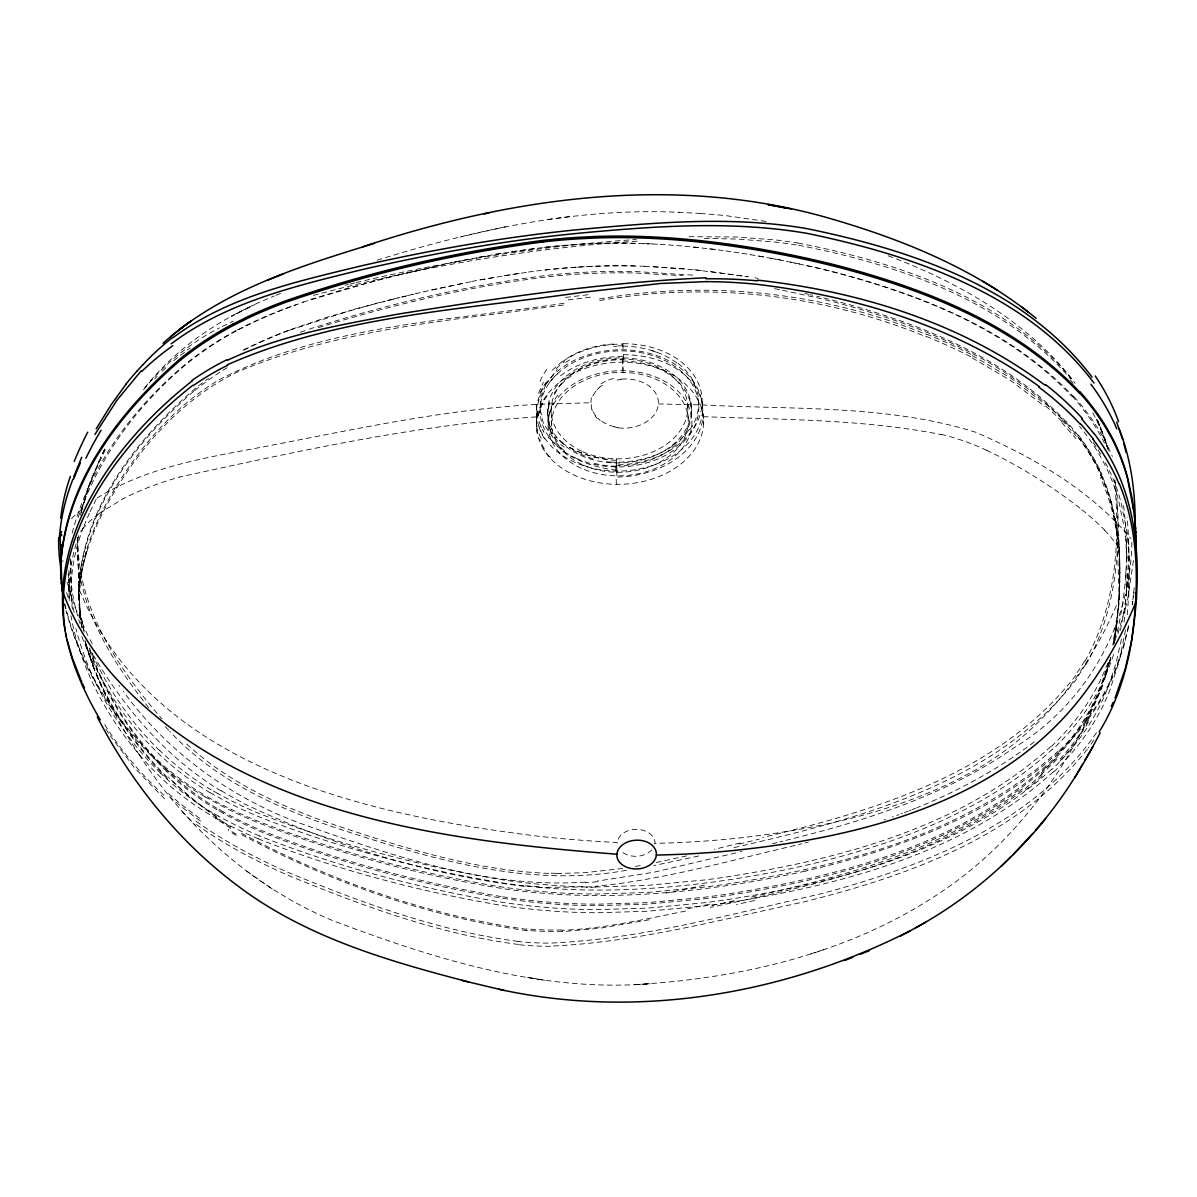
<?xml version="1.0" encoding="UTF-8"?>
<svg xmlns="http://www.w3.org/2000/svg" width="1197" height="1197" viewBox="0 0 1197 1197"><rect width="100%" height="100%" fill="white"/><g stroke="black" fill="none" stroke-linecap="round" stroke-linejoin="round"><path stroke-width="0.75" stroke-dasharray="5 3.75" d="M702.504 405.888L703.208 415.868M1119.883 572.346L1119.808 582.834M69.007 591.483L68.528 579.153L69.366 601.223C67.69 578.166 71.82 554.989 79.586 533.293M78.688 591.273C80.977 510.251 135.485 439.957 194.468 389.085A307.554 224.572 -2.2 0 1 208.443 378.521M1118.372 607.103C1121.694 563.383 1119.09 517.673 1100.252 477.408M1119.479 585.138L1119.734 569.907L1119.24 592.47M1119.838 576.834L1119.659 587.323M79.316 599.892L80.289 617.218C77.715 594.49 80.438 571.433 87.172 549.632L82.039 569.637L79.421 589.941C82.877 547.717 102.388 508.92 125.61 474.192C154.024 431.758 191.4 393.993 237.904 371.788C340.771 328.068 454.695 320.347 564.206 304.891M77.296 537.662L79.421 605.428M78 537.303C76.399 606.894 118.219 668.225 161.849 718.873M545.727 384.686L540.864 397.823L540.146 413.025M70.473 559.194C69.396 580.979 73.256 602.779 79.99 623.442M83.416 527.398C73.361 553.298 68.678 581.592 72.448 609.258M78.733 586.575C84.448 508.037 136.712 440.197 194.527 390.596M1119.599 585.812L1118.567 607.807L1113.599 642.774M536.286 416.99L536.914 426.671M536.286 416.9C417.259 424.591 297.215 451.329 179.64 477.034M1118.582 605.323L1119.404 590.316M1115.14 640.56C1126.601 596.106 1129.534 549.243 1123.28 503.742M1124.103 622.111L1127.215 581.293L1126.257 535.987M1120.362 630.325C1128.337 593.248 1130.701 554.884 1127.095 517.134M1127.409 614.66L1129.579 578.256L1128.532 537.423M1118.567 607.807L1119.195 598.709M1131.898 542.316C1130.477 625.403 1085.724 704.285 1014.398 747.512C946.184 795.152 865.85 820.768 785.816 840.369M1118.866 599.308L1117.744 614.42M1118.761 604.919L1116.981 621.752M1133.439 560.57L1127.484 600.55L1117.399 635.487M1118.148 608.3L1112.761 645.228M1134.232 587.697L1132.871 599.921M1133.993 592.261L1133.11 599.906M1116.621 626.151L1117.37 619.567L1113.943 642.819M1132.242 604.5L1132.661 601.448M1132.512 604.485L1132.931 601.433M1116.457 626.884L1113.883 643.343M1125.524 629.757L1119.3 661.028L1109.858 690.19A324.417 236.871 -2.2 0 1 1053.824 771.87M1114.976 636.385L1116.487 626.689L1113.689 644.435M1113.809 643.896L1116.696 625.597L1113.734 643.702M1121.454 639.198L1116.008 663.228L1107.674 688.26A322.202 235.255 -2.2 0 1 1052.028 769.387M80.453 515.189L86.498 491.847L100.937 456.656M80.992 512.525L82.039 507.558M1128.562 625.492L1123.579 645.482L1116.098 667.402A331.883 242.333 -2.2 0 1 1058.761 750.968M1128.621 627.004L1123.639 646.993L1116.143 668.914A331.883 242.333 -2.2 0 1 1058.806 752.479M1109.978 661.028L1110.756 657.497M81.411 511.478L89.655 483.124L101.012 456.536M81.321 511.314L91.81 478.366L106.638 446.96M72.149 533.144C89.64 465.828 133.78 407.324 186.567 363.23A317.22 231.634 -2.2 0 1 237.455 329.818M1085.739 721.192L1101.12 689.337L1110.666 658.305M1110.681 657.632L1104.307 680.524M1109.948 660.609L1099.759 691.612L1086.098 719.113M1109.439 661.193L1100.552 688.365A314.721 229.809 -2.2 0 1 1046.208 767.636M1108.676 662.285L1100.507 686.854A314.721 229.809 -2.2 0 1 1046.148 766.125M78.149 517.463C98.738 456.76 138.942 403.389 188.138 362.796A315.035 230.019 -2.2 0 1 238.652 329.609M538.575 393.065L543.348 382.277M1113.719 654.4L1108.976 667.507A324.417 236.871 -2.2 0 1 1052.941 749.202M1102.766 684.938C1069.729 768.728 1013.485 844.663 937.7 894.368C848.015 953.844 739.596 978.817 633.333 984.667L650.465 983.71C541.074 992.612 433.643 958.812 332.586 920.508C252.462 887.007 185.251 826.543 138.598 753.781M1107.704 663.228L1106.791 665.577A322.202 235.255 -2.2 0 1 1051.146 746.719M84.044 525.812L89.371 513.184M592.814 395.983L593.248 395.07M90.104 511.628L96.299 499.059M104.782 448.995L101.655 455.189L104.393 449.773M593.353 394.875L597.153 389.489M545.817 384.506L557.218 369.349M1084.991 661.148C1115.858 606.819 1120.676 541.283 1114.362 480.251M1085.963 664.574C1117.085 609.916 1121.858 543.887 1115.365 482.466M554.181 393.364L561.004 384.132M1096.497 732.669C1034.043 823.671 923.635 866.254 821.082 893.8C731.547 913.924 641.906 939.091 549.857 943.131A329.25 322.876 68.3 0 1 518.032 941.53M1093.938 739.97L1088.282 747.93M1075.834 675.347C1001.231 772.319 876.877 810.519 762.549 837.481M80.693 531.483L81.665 530.181M1076.746 678.834C994.348 784.993 855.331 819.78 730.559 848.434M1087.295 749.232C1018.886 836.494 907.715 876.009 803.696 901.969C719.995 919.64 636.385 942.473 550.575 946.109M143.46 389.818C164.124 364.142 190.203 342.881 219.545 327.843M144.717 387.903C177.919 345.379 224.677 316.053 274.203 296.003M552.161 370.247L562.785 360.985M1057.101 757.477L1041.061 773.277M1056.801 759.467L1040.792 775.222M154.682 378.91L157.151 376.292M71.461 518.481L84.299 506.915M162.238 371.205L168.089 365.654M1050.816 746.539C961.849 827.067 841.311 859.117 725.367 877.132A760.679 555.423 -2.2 0 1 704.794 879.945L646.889 885.436L597.198 886.947A484.396 353.684 -2.2 0 1 556.216 885.6L538.56 884.194A514.486 375.649 -2.2 0 1 498.461 879.197C416.676 865.222 335.803 843.81 258.597 813.287A396.177 289.27 -2.2 0 1 217.645 793.506M1052.612 749.023C983.844 812.374 893.082 845.097 803.396 865.865A730.873 533.653 -2.2 0 1 783.212 870.204C722 882.518 659.682 890.134 597.198 890.074A486.61 355.3 -2.2 0 1 556.021 888.728L538.276 887.306A510.984 373.105 -2.2 0 1 506.047 883.491C421.224 869.92 337.464 847.671 257.505 816.204A414.925 302.961 -2.2 0 1 226.233 801.601L209.969 792.564M1058.432 750.788C967.849 832.858 845.157 865.76 727.058 884.074A770.479 562.575 -2.2 0 1 706.215 886.917L647.472 892.483L596.929 894.009A494.077 360.761 -2.2 0 1 555.124 892.648L537.094 891.211A524.151 382.711 -2.2 0 1 496.246 886.124C413.504 872 331.689 850.334 253.584 819.436A400.486 292.427 -2.2 0 1 208.308 797.307L205.121 795.332M1058.492 752.3C988.662 816.653 896.538 850.005 805.446 871.072M1045.834 765.945C958.079 845.277 839.202 876.683 724.948 894.458A753.212 549.962 -2.2 0 1 704.569 897.241L647.308 902.658L598.276 904.154A476.93 348.237 -2.2 0 1 557.922 902.837L540.55 901.446A507.019 370.202 -2.2 0 1 501.034 896.523M1045.879 767.457C958.139 846.788 839.262 878.194 725.008 895.969A753.212 549.962 -2.2 0 1 704.629 898.752L647.368 904.169L598.335 905.665A476.93 348.237 -2.2 0 1 557.982 904.348L540.61 902.957A507.019 370.202 -2.2 0 1 501.094 898.034C420.042 884.179 339.903 862.962 263.385 832.738A388.696 283.809 -2.2 0 1 223.211 813.332M1051.699 769.207C962.717 849.75 842.179 881.8 726.235 899.8A760.679 555.423 -2.2 0 1 705.661 902.613L647.757 908.104L598.066 909.615A484.396 353.684 -2.2 0 1 557.084 908.269L539.428 906.862A514.486 375.649 -2.2 0 1 499.329 901.865C417.544 887.905 336.671 866.493 259.465 835.955M1053.495 771.691C964.139 852.578 843.107 884.822 726.684 902.897A762.998 557.114 -2.2 0 1 706.05 905.725L647.951 911.231L598.066 912.742A486.61 355.3 -2.2 0 1 556.889 911.396L539.144 909.974A516.685 377.264 -2.2 0 1 498.88 904.962C416.885 890.957 335.788 869.486 258.372 838.873M173.655 360.716L190.218 347.878M599.577 387.244L602.36 385.284M1034.283 741.841C998.433 769.162 958.513 790.903 916.782 807.795M1022.313 789.003C943.864 849.257 846.608 876.144 751.507 896.957M1022.073 790.918C932.074 859.865 819.062 884.613 710.33 907.341M98.992 513.618L122.483 499.089A241.599 164.677 3.4 0 1 136.982 492.132A280.921 191.43 3.4 0 1 179.655 477.064M672.909 445.793L672.475 446.092A79.421 58.219 -2.5 0 1 645.258 458.511M565.627 362.437L569.488 359.953M97.122 497.982C141.77 470.286 194.198 459.678 245.19 450.281C341.773 432.267 437.982 409.778 536.406 404.436M237.515 329.878L247.824 324.656A358.217 261.559 -2.2 0 1 258.402 319.704A414.386 302.572 -2.2 0 1 287.804 307.614L303.829 302.063M238.712 329.669L248.961 324.492A401.01 292.801 -2.2 0 1 288.731 307.554L296.228 304.741M242.931 350.197L248.692 347.325A358.217 261.559 -2.2 0 1 259.27 342.372M244.113 350.003L249.829 347.16A401.01 292.801 -2.2 0 1 289.599 330.237M249.709 307.09L231.47 316.217L254.722 304.607M222.268 326.452L233.355 321.155M275.923 295.315L281.086 293.25M915.675 808.229L912.368 809.546M911.261 809.98L909.047 810.848M907.924 811.282L904.588 812.554M901.236 813.81L902.358 813.391M289.569 330.192L351.514 310.188M899.007 814.633L896.748 815.456M892.244 817.072L893.381 816.683M300.282 332.302L307.764 329.654M884.314 819.84L885.451 819.451M302.976 302.108L374.751 281.011M309.275 329.145C386.347 304.397 465.618 285.604 545.967 275.475A501.887 366.462 -2.2 0 1 577.986 272.617L595.493 271.734A476.301 347.773 -2.2 0 1 635.936 271.539L692.824 275.145M310.681 299.489L349.943 287.519L400.501 274.382M318.432 327.604C392.736 304.681 468.805 286.547 546.027 276.986A501.887 366.462 -2.2 0 1 578.046 274.128L595.552 273.245A476.301 347.773 -2.2 0 1 635.996 273.051L683.143 275.744M810.728 953.829L827.277 948.503M377.115 260.198C474.371 229.854 575.757 207.769 678.205 212.258L679.731 212.333M313.39 295.405C420.147 266.707 529.687 248.123 640.036 240.941M354.821 309.065L395.893 298.562M371.579 304.741L327.11 317.175L288.657 330.267A414.386 302.572 -2.2 0 0 259.255 342.357M374.975 303.664L385.12 301.075M378.162 279.948L384.252 278.407M805.087 842.927L808.394 842.075M779.95 841.85L782.898 841.117M798.429 844.603L801.766 843.765M386.287 277.899L396.461 275.37M387.155 300.567L391.224 299.549M735.901 852.892L653.502 872.314L597.303 881.112M740.3 851.785L741.781 851.411M772.604 843.705L777.018 842.598M795.092 845.441C729.093 860.688 663.467 879.87 595.777 886.244M393.259 299.041L405.394 296.078M740.285 842.957L714.295 849.331M397.06 275.385L447.199 263.774M397.928 298.068L399.963 297.559M401.968 297.08L410.002 295.135M345.11 285.23L348.282 284.467M349.868 284.093L354.626 282.941M402.521 273.889L404.526 273.41M406.531 272.916L410.556 271.958M407.414 295.599L416.032 293.699M411.14 271.988L439.179 265.525M412.007 294.657L414.027 294.178M415.449 293.684L424.022 291.829M356.212 282.552C448.247 260.811 541.927 245.879 636.31 239.49M423.469 291.799L464.152 283.091M686.704 855.885L656.27 862.498M698.644 855.99L653.727 865.596M505.583 226.712L460.007 237.036M431.489 289.958L472.202 281.49M734.225 900.743L710.016 905.92M446.676 263.744L471.334 258.806M685.597 911.052C644.689 919.266 603.692 928.692 561.842 930.308M454.725 262.023L487.448 255.784M471.738 281.43L496.381 277.031M649.193 919.79L599.488 928.303L562.216 931.64M478.95 257.205L503.593 253.016M479.817 279.889L520.65 273.2M635.353 866.433L641.801 865.296M495.109 254.303L536.002 248.363M504.087 275.624L528.76 272.078M626.435 870.294C532.934 887.426 439.134 861.466 350.706 832.708C284.617 811.641 217.809 783.107 169.75 731.337M511.328 251.669L544.141 247.405A509.368 371.923 -2.2 0 1 576.64 244.502L592.201 243.694M622.709 868.498L584.824 872.703L556.276 873.556M528.476 272.003L536.884 271.031M547.538 219.47L569.832 216.612M599.428 298.936C709.073 280.008 823.177 291.993 926.164 334.427M599.787 300.537C709.327 281.4 823.222 294.492 926.059 336.761M564.026 303.245C448.561 320.946 325.27 325.06 219.53 379.539C178.697 403.628 146.199 439.613 120.747 479.219C92.782 522.356 71.087 574.231 81.65 626.39M536.615 270.956L545.009 270.073A509.368 371.923 -2.2 0 1 577.508 267.17M620.27 379.299L621.378 379.18M621.677 379.15L621.931 379.135A33.666 24.509 -2.3 0 1 636.535 380.317A33.666 24.568 -3.1 0 1 657.243 409.209A33.666 24.568 -3.1 0 1 619.029 427.957L618.999 427.913M613.612 346.457L616.709 346.277M585.303 882.129C488.885 888.668 395.234 856.857 305.549 825.182C233.22 799.671 168.358 753.586 123.246 691.268M586.231 886.977L538.979 887.396M577.508 267.185L595.298 266.168A485.982 354.836 -2.2 0 1 636.565 265.973M578.779 244.263L594.43 243.5A485.982 354.836 -2.2 0 1 635.697 243.305M539.997 404.227L591.138 402.716M593.069 266.258L577.418 267.081A511.508 373.479 -2.2 0 0 544.785 269.998M689.038 236.737L737.053 236.991L776.449 240.058A537.857 511.658 77.7 0 1 797.965 243.096M704.225 238.412L737.816 239.056L777.137 242.243A542.346 517.343 80.1 0 1 798.579 245.31M658.38 403.958L698.569 404.84M702.16 404.915C793.342 409.778 887.605 404.556 975.705 432.267C1033.235 457.194 1090.587 490.007 1131.09 538.83M703.163 416.646C782.479 419.713 862.738 419.1 940.932 434.511M644.854 266.213L636.385 266.063A483.768 353.22 -2.2 0 0 595.298 266.273M548.75 873.391C474.685 870.488 403.359 847.835 333.559 824.553C279.724 806.075 226.368 781.611 184.607 742.05M652.275 243.889L635.502 243.395A483.768 353.22 -2.2 0 0 594.43 243.59M643.762 243.649L660.549 244.338M644.629 266.318L686.195 268.861M700.305 213.44L724.769 215.49L767.068 221.55M678.205 212.258L702.31 213.53M652.889 266.662L702.654 270.507M610.41 462.012L610.62 462.027A79.421 58.114 -2.5 0 0 645.183 458.421M660.25 244.442L668.809 244.861M609.378 461.952L606.744 461.728M668.495 244.966L677.068 245.49M676.724 245.58L685.312 246.178M524.331 886.379C426.192 874.379 329.744 844.693 240.642 802.095M684.938 246.283L701.771 247.839M526.755 929.336C426.087 915.077 327.978 879.93 238.622 831.706M526.964 930.697C426.207 916.498 328.083 881.201 238.607 833.067M693.138 247.061L718.185 249.799M694.006 269.729L748.409 276.746M518.436 944.448C438.102 934.199 361.374 905.396 286.861 874.798C255.021 860.568 223.869 844.349 195.545 823.91M518.047 941.411C437.937 931.071 361.329 902.553 287.011 871.94C255.021 857.636 223.764 841.237 195.306 820.663M618.475 427.853L617.443 427.718M709.522 248.856L726.37 250.891M710.39 271.539L747.826 276.821M725.846 250.966L734.524 252.058M733.985 252.133L742.664 253.3M501.034 896.538C419.982 882.653 339.843 861.466 263.325 831.227A388.696 283.809 -2.2 0 1 223.151 811.82M742.095 253.36L750.788 254.602M750.19 254.662L766.963 257.4M754.903 277.824L758.15 278.377M544.71 980.313L527.488 977.395L540.176 979.595M797.98 243.036C899.65 262.786 1008.458 299.28 1075.101 383.22M798.594 245.265C897.885 264.552 1002.697 299.998 1070.612 378.925M758.285 256.038L783.033 260.467M770.329 258.208L787.028 261.26M774.549 288.686L781.147 289.973M782.464 290.228L816.728 297.694A721.043 526.471 -2.2 0 1 836.105 302.527C920.119 325 1005.615 358.846 1066.362 423.439M786.339 261.305L803.082 264.642M790.319 262.128L819.047 268.293A730.813 533.608 -2.2 0 1 838.693 273.185C924.443 296.108 1011.63 330.791 1073.589 396.746M806.329 265.569L818.254 268.323A728.509 531.932 -2.2 0 1 837.84 273.185C923.201 296.018 1009.999 330.507 1071.674 396.162M804.863 293.474L808.798 294.357M810.115 294.657L812.733 295.27M651.677 350.571L656.375 352.142M888.174 255.754C957.645 282.013 1025.29 320.018 1072.018 379.09M986.523 450.177C1020.383 466.456 1052.432 486.61 1082.028 509.742M972.308 355.554L1010.837 378.147L1045.205 404.182M972.159 357.903L1010.627 380.526L1044.951 406.561M217.689 793.461L211.315 789.796M223.196 811.761L216.971 808.184M223.255 813.272L217.031 809.696M218.557 816.13L212.198 812.464M217.241 818.928L210.837 815.247A319.39 233.206 -2.2 0 1 159.066 775.791C115.346 732.624 82.009 676.694 70.967 615.827M205.181 796.843L221.834 806.06A422.391 308.407 -2.2 0 0 253.659 820.933C334.322 852.758 418.86 875.157 504.446 888.862A518.466 378.566 -2.2 0 0 537.154 892.738L555.184 894.144A494.077 360.761 -2.2 0 0 596.989 895.521C660.16 895.61 723.168 887.905 785.052 875.456A738.34 539.099 -2.2 0 0 805.446 871.072M221.011 790.948C167.326 758.359 125.087 709.462 93.59 655.642M230.797 826.992L215.325 816.908M230.812 828.369L215.385 818.329M564.266 447.065L560.735 444.491M272.153 888.922L245.49 870.384M557.712 446.167L548.181 437.249M600.266 420.536L597.737 418.262M163.959 795.257C140.603 773.995 120.149 749.546 103.496 722.704M164.513 798.803L134.139 767.427L110.319 735.886M157.196 761.322C113.835 720.729 81.201 667.926 65.97 610.395M159.814 750.654C129.934 721.881 106.638 686.689 89.745 648.909M166.667 769.97C132.553 736.843 106.638 695.517 90.224 650.973M166.727 771.481C131.49 737.172 104.812 694.215 88.683 647.816M160.682 773.337C120.478 733.731 89.984 683.367 75.92 628.56M167.505 778.933C129.276 740.464 98.782 692.898 84.778 640.2L93.89 668.165L84.987 640.829M167.221 777.302C132.403 742.634 104.842 700.32 88.743 653.816M182.124 811.416L195.171 825.137M1062.083 420.147L1076.223 436.127M1061.799 422.541L1075.908 438.506M165.306 726.654L168.642 730.17M1104.636 530.211L1105.983 531.648A162.837 110.977 3.4 0 1 1116.262 544.201A11.072 7.541 3.4 0 1 1117.34 547.343L1119.165 594.819M1066.303 421.928C1005.57 357.334 920.059 323.489 836.045 301.016A721.043 526.471 -2.2 0 0 816.668 296.183M553.149 437.698L543.483 423.723M557.607 441.259L551.832 432.686M148.757 707.711C113.386 663.138 80.633 611.652 77.147 553.328M595.582 415.853L592.41 410.541M118.802 685.253L119.535 686.255M139.675 755.397C120.628 726.923 104.857 696.28 92.274 664.44M105.994 729.212L108.583 733.222M692.479 380.137L694.275 383.504M92.977 654.55L91.735 652.35M542.361 429.289L544.007 432.267L540.894 426.581M92.244 643.657L90.059 639.632M89.311 647.966L89.91 649.058M87.92 635.592L74.977 607.223L66.433 580.126M540.73 426.252L537.214 415.868M1100.627 475.074C1112.656 500.855 1118.252 529.269 1119.599 557.578M105.755 695.711L95.64 672.909M543.408 423.558L539.952 408.506M1097.888 421.209L1105.175 439.449L1109.035 452.616M1100.028 426.731L1107.988 448.606M1097.739 421.06L1107.405 446.661M1097.245 419.668L1105.699 440.885M592.335 410.347L592.021 409.449M81.785 636.505C99.56 682.215 126.942 724.544 163.076 757.851A317.16 231.59 -2.2 0 0 209.894 792.623M1101.075 428.885L1107.853 448.815M551.727 433.703L548.465 423.858L547.657 409.434M549.767 427.793L547.837 414.312L548.166 427.239M85.96 644.779L89.102 655.507M84.059 630.654L81.321 618.071M84.119 632.166L80.543 613.358M74.124 612.55L70.099 593.143L68.244 573.677M1110.547 500.436L1115.245 519.827L1118.806 546.161M64.788 603.946C78.478 661.238 110.274 713.801 152.049 755.023A326.871 238.667 -2.2 0 0 205.031 795.407M64.473 603.812L65.566 608.749M82.084 627.647L80.184 616.799M1116.786 528.67L1111.534 503.922A314.721 229.809 -2.2 0 0 1066.707 423.274M1114.886 479.668L1115.454 483.244M82.009 628.096L79.66 609.363M79.885 608.63L80.603 614.869M1117.295 531.094L1118.716 544.485M62.828 560.495L62.962 561.602M536.69 412.756L537.184 416.586L536.451 405.499L536.6 409.269M1118.312 540.52L1115.514 520.022L1111.474 502.411A314.721 229.809 -2.2 0 0 1066.662 421.763M79.361 603.916L79.945 610.141M690.729 401.848L691.821 419.07M80.214 617.053L78.942 581.877L79.197 588.64A11.072 7.541 3.4 0 0 79.556 590.375C153.366 768.414 368.152 815.396 539.742 836.389A915.87 624.191 3.4 0 0 617.248 842.508A18.808 13.736 -2.4 0 0 617.562 845.336M1118.656 542.974L1119.045 548.465M536.316 421.553L537.273 433.239M1118.986 546.954L1119.554 556.455M1119.27 550.949L1119.719 560.465M1119.36 553.523L1119.27 597.602A11.072 7.541 3.4 0 1 1118.866 599.787C1093.729 660.295 1054.303 716.03 1000.318 754.005A357.125 243.395 3.4 0 1 972.922 771.377C900.189 811.656 817.356 829.401 735.377 838.394A677.173 461.503 3.4 0 1 655.058 843.346A18.763 13.721 -0.1 0 0 636.774 829.401A18.763 13.721 -0.1 0 0 617.443 842.523M78.733 594.475L79.032 600.714M1129.399 560.091L1126.99 531.737L1121.035 502.366A324.417 236.871 -2.2 0 0 1104.382 460.755M1127.125 558.67L1124.731 530.421L1118.806 501.199A322.202 235.255 -2.2 0 0 1079.529 426.356M698.644 402.102L698.749 404.795L698.539 399.379M1117.519 504.7L1119.539 556.066M1128.023 573.782L1128.891 596.465M1125.749 572.241L1126.616 594.924M687.706 405.379L688.215 418.8M622.874 343.629L623.113 349.778M623.353 354.955L623.637 362.227M622.635 357.873L623.128 370.726M622.425 358.98L622.934 372.417M616.47 458.84L616.994 472.276M616.38 462.985L616.874 475.837M615.901 471.064L615.662 464.915A82.997 60.463 -4.4 0 0 702.1 403.973A82.997 60.463 -4.4 0 0 622.874 343.704M616.365 484.321L616.081 477.049A83.551 60.867 -4.5 0 0 703.043 416.646M551.189 412.456L551.712 425.893M77.266 538.426L78.882 580.365M70.623 559.328L71.416 580.261M70.683 577.582L71.551 600.251M68.828 570.4L69.261 581.742M1119.659 558.954L1119.853 564.924M703.238 413.953L703.462 424.441A83.566 61.017 -2.2 0 1 575.129 475.568A83.566 61.017 -2.2 0 1 581.413 369.828A83.566 61.017 -2.2 0 1 703.462 424.441M78.628 589.762L78.793 595.986M702.235 402.147L702.415 411.573A83.012 60.613 -2.2 0 1 574.919 462.371A83.012 60.613 -2.2 0 1 581.173 357.334A83.012 60.613 -2.2 0 1 702.415 411.573M1119.793 563.413L1119.928 569.383M1119.868 567.872L1119.943 573.872M654.804 843.346A18.808 13.736 -2.4 0 1 654.699 844.035M651.767 849.81A18.808 13.736 -2.4 0 1 620.869 850.932M590.48 297.185A302.407 11.222 -6.9 0 1 564.999 300.282M926.269 336.477A495.169 359.878 -2.7 0 1 972.413 357.649M1045.729 406.082A350.541 256.338 -3.2 0 1 1062.532 422.152M1078.243 437.429A302.272 224.423 -6.2 0 1 1101.719 476.99M587.951 294.731A302.153 10.055 -6.8 0 1 565.134 297.484M926.418 334.098A495.663 360.058 -2.7 0 1 972.622 355.255M1045.864 403.778A350.945 256.487 -3.3 0 1 1062.712 419.818M1078.392 435.124A302.587 224.617 -6.3 0 1 1101.988 474.685M1088.387 721.926A302.108 219.979 -2.6 0 1 1060.033 760.978M1042.078 775.97A350.422 256.891 -2.5 0 1 1023.36 791.801M704.285 885.256A520.441 37.84 -11.8 0 1 666.086 893.142M562.201 931.356A303.454 295.928 56.5 0 1 526.979 930.323M236.243 835.431A359.968 269.983 6.9 0 1 228.388 830.643M216.971 817.386A299.1 177.515 16.3 0 1 169.361 778.364M1088.642 719.831A302.332 219.844 -2.9 0 1 1060.198 758.928M1042.273 773.98A350.736 256.996 -2.6 0 1 1023.54 789.84M754.604 900.503A615.378 85.361 -11.8 0 1 736.454 904.483M709.612 904.154A531.558 39.396 -12 0 1 686.27 909.077M561.827 929.919A303.335 295.749 55.7 0 1 526.8 928.827M236.153 834.189A362.137 272.288 7.1 0 1 228.283 829.371M216.208 816.384A297.978 176.154 16.6 0 1 168.343 776.973M194.572 390.626A307.554 224.572 -2.2 0 1 227.146 367.718M216.941 809.771A309.709 226.143 -2.2 0 1 166.832 771.422M205.106 796.903A324.641 237.036 -2.2 0 1 157.256 761.292M550.575 946.333A326.856 320.362 68.1 0 1 518.406 944.672M200.617 821.112A313.24 184.951 15.9 0 1 169.809 796.843M199.675 818.299A310.547 180.747 16.8 0 1 168.553 793.626M543.917 247.33A511.508 373.479 -2.2 0 1 576.55 244.397M1073.933 396.581A324.417 236.871 -2.2 0 1 1112.312 456.491M258.417 838.828A398.317 290.841 -2.2 0 1 217.196 818.987M1093.25 442.621A324.417 236.871 -2.2 0 1 1101.045 454.86M560.495 375.723A83.326 60.942 -2.6 0 1 623.263 356.526M623.368 354.761A83.566 60.882 -5.1 0 1 702.654 405.873M549.094 382.935A82.009 69.426 17.8 0 1 557.787 373.539M539.877 393.484A83.147 64.803 -1.4 0 1 546.371 382.008M538.321 416.107A82.578 55.765 -19.2 0 1 547.433 395.234M82.339 529.194A124.892 85.122 3.4 0 1 99.082 513.678M1081.968 509.787A282.088 192.253 3.4 0 1 1104.711 530.181M941.022 434.331A177.53 120.987 3.4 0 1 986.463 450.237M1096.437 419.159A298.158 219.754 2.2 0 1 1098.666 424.037M1070.313 379.868A303.814 226.921 -0.8 0 1 1073.111 383.399M541.283 438.341A81.965 59.805 -15.2 0 1 536.615 426.745M544.246 448.621A83.147 60.254 -17.7 0 1 539.667 438.91M550.425 457.434A82.009 53.656 3.6 0 1 542.944 448.426M616.485 470.167A83.326 52.144 8.2 0 1 562.515 451.119M556.276 873.301A357.409 351.2 -55.8 0 1 548.765 873.152M738.953 844.154A537.258 8.304 -13.9 0 1 759.197 839.172M1084.572 660.998A298.262 215.969 1.6 0 1 1075.34 675.168M216.881 808.259A309.709 226.143 -2.2 0 1 166.772 769.91M1085.529 664.44A298.248 216.178 2 0 1 1076.253 678.639M1092.846 412.86A298.128 219.56 2.6 0 1 1099.654 426.82M622.739 361.03A71.955 52.324 -2.5 0 1 691.477 414.192A71.955 52.324 -2.5 0 1 616.515 465.738M616.485 466.217A71.94 53.431 -2.9 0 1 590.944 462.401M570.43 375.035A71.91 52.698 -2.5 0 1 622.814 359.773M563.129 361.255A82.967 60.583 -2.5 0 1 622.844 344.108M540.086 381.349A82.982 66.404 4 0 1 547.762 368.018M537.857 404.421A82.773 58.249 -12.9 0 1 541.343 393.424M538.485 415.673A82.773 60.568 3.8 0 1 536.211 404.436M544.635 438.91A82.982 60.03 -16 0 1 539.084 426.716M615.931 460.351A82.967 55.586 4.1 0 1 562.306 443.085M68.154 597.378A333.649 238.622 -14.2 0 1 66.269 591.662M240.851 801.795A395.998 343 -7.6 0 1 221.221 790.693M539.039 886.678A412.8 400.845 -38 0 1 524.406 885.675M595.822 886.932A448.815 436.71 -40.8 0 1 586.261 887.68M597.348 881.725A420.117 411.753 -50.4 0 1 585.333 882.728M1072.033 395.983A322.202 235.255 -2.2 0 1 1104.487 443.129M211.226 789.87A317.175 231.59 -2.2 0 1 159.904 750.609M259.51 835.91A396.177 289.27 -2.2 0 1 218.512 816.174M212.108 812.539A317.175 231.59 -2.2 0 1 160.787 773.277M561.288 384.327A70.428 57.351 10.5 0 1 571.343 375.813M551.039 432.97A71.431 48.404 -17.7 0 1 558.191 394.367M564.46 450.805A70.443 45.336 6.8 0 1 555.662 441.783M592.979 458.825A71.865 50.319 2 0 1 569.473 447.738M556.276 368.661A77.745 64.907 15.2 0 1 564.595 361.434M567.797 357.948A79.406 60.134 0.7 0 1 613.373 344.018M617.562 345.918A79.421 58.114 -2.5 0 1 622.679 345.843M622.724 346.113A79.421 57.845 -2.5 0 1 677.248 363.275M678.175 363.484A79.421 57.8 -2.5 0 1 692.734 380.048M693.931 383.609A79.391 57.606 -2.9 0 1 698.659 404.84A79.391 58.219 -3.2 0 1 692.18 426.356M563.323 443.219A77.745 46.384 11.5 0 1 555.692 436.86M607.283 459.274A79.406 55.93 0.9 0 1 566.735 445.613M689.248 429.499A79.421 58.204 -2.5 0 1 672.564 445.523M691.941 426.282A79.421 58.848 -1.2 0 1 689.771 429.678M590.974 402.731A33.591 24.538 -1.3 0 1 592.096 395.848M591.827 409.494A33.606 24.583 -11.1 0 1 591.408 402.716M597.198 389.534A32.229 26.229 20.8 0 1 599.637 387.304M600.924 383.923A33.561 24 2 0 1 616.32 377.923M617.083 380.092A33.636 23.401 -2.7 0 1 620.33 379.599M617.472 427.434A33.636 25.092 -2.7 0 1 614.285 426.85M614.36 426.671A33.561 25.855 -3.9 0 1 600.699 420.536M597.213 418.426A32.229 19.915 15.5 0 1 595.089 415.958M548.406 408.207L547.747 411.903L549.513 402.327L548.406 408.207M580.874 455.444A71.955 52.533 -2.2 0 0 691.357 411.424A71.955 52.533 -2.2 0 0 586.291 364.412A71.955 52.533 -2.2 0 0 580.874 455.444M584.42 469.583A71.955 52.533 -2.2 0 0 691.926 421.673A71.955 52.533 -2.2 0 0 583.657 378.581A71.955 52.533 -2.2 0 0 584.42 469.583M576.804 458.601A79.421 57.995 -2.2 0 0 698.764 410.017A79.421 57.995 -2.2 0 0 582.774 358.112A79.421 57.995 -2.2 0 0 576.804 458.601M583.253 465.109A68.349 49.915 -2.2 0 0 688.23 423.289A68.349 49.915 -2.2 0 0 588.4 378.626A68.349 49.915 -2.2 0 0 583.253 465.109M582.744 451.688A68.349 49.915 -2.2 0 0 687.706 409.868A68.349 49.915 -2.2 0 0 587.892 365.205A68.349 49.915 -2.2 0 0 582.744 451.688"/><path stroke-width="1.5" d="M1136.118 553.987L1136.162 549.393M1136.177 555.498L1136.148 544.815M60.673 568.964C62.872 484.471 119.446 411.05 181.046 358.098A324.701 237.081 -2.2 0 1 233.131 323.893M1135.115 530.765C1135.848 496.067 1131.808 460.785 1118.926 428.346M61.616 535.702L61.66 534.565M60.718 563.967C66.448 482.077 120.747 411.244 181.106 359.609M1132.287 635.652C1138.946 585.019 1139.05 531.543 1119.285 483.633M1131.464 641.083C1140.068 587.203 1141.1 529.762 1120.123 478.441A319.988 235.3 -4.3 0 0 1094.133 433.553M1132.332 636.235C1127.26 669.751 1117.205 702.938 1099.175 731.876M1131.404 641.682L1125.195 669.003L1115.02 698.075M73.795 476.645L81.71 457.239M73.526 479.279L80.319 463M1111.235 706.499L1113.18 702.295M1035.704 830.09C1061.53 800.838 1082.253 767.427 1100.133 732.848M96.194 428.855L111.141 404.721L125.954 384.297M94.922 434.466L117.067 400.082L141.096 370.95M1074.652 777.855L1082.492 764.509M1084.766 760.559L1092.801 746.868M1032.921 833.307L1013.021 854.658M1045.58 818.688C1009.759 863.007 965.515 900.608 915.451 927.914M136.832 371.294L142.578 365.01M1001.186 866.374L1011.196 856.409M163.061 343.225C222.163 290.138 300.088 266.183 374.526 243.305M170.498 336.746L183.306 326.616M171.201 343.838C226.487 302.168 295.794 285.888 361.838 269.684C433.344 253.225 505.747 240.313 578.809 233.235C654.669 226.173 731.831 220.398 807.391 233.43C912.458 255.245 1026.712 293.669 1094.013 383.025M173.011 337.689C227.894 296.527 296.886 281.504 362.287 265.629C435.364 249.096 509.309 236.093 583.941 229.091C657.662 222.358 732.579 216.014 806.06 228.462C910.887 249.814 1024.976 288.073 1092.083 377.175M192.912 385.239C120.598 441.888 50.723 533.503 65.207 630.939M192.463 380.736C117.635 439.119 44.558 536.51 66.404 637.193M498.73 989.201C636.654 1019.769 785.097 994.393 910.154 930.787M900.653 936.024L925.505 922.363M233.191 323.968L247.3 316.906A416.167 303.873 -2.2 0 1 284.452 301.27C368.092 272.048 455.069 251.879 542.899 240.417A518.989 378.94 -2.2 0 1 576.011 237.455L594.176 236.542A493.448 360.297 -2.2 0 1 636.071 236.333C698.554 237.964 760.664 247.315 821.441 261.589A738.28 539.069 -2.2 0 1 841.296 266.527C928.393 289.794 1016.881 325.135 1079.784 392.137M227.4 364.756C338.826 315.544 463.643 309.664 582.565 292.307L660.579 283.48L706.978 281.579M247.36 318.417L233.25 325.479A324.701 237.081 -2.2 0 0 181.151 359.639M227.28 360.357C280.771 335.055 339.664 324.986 397.389 314.227C499.628 297.799 602.6 282.582 706.095 277.779M283.285 273.918L268.128 280.023M844.558 960.548L852.803 957.286M860.359 954.248L869.276 950.717M362.781 246.762C510.67 197.67 672.669 174.328 825.077 217.076C900.294 238.442 975.031 268.382 1036.123 318.297M484.157 213.949L489.064 212.842M542.959 241.929C455.114 253.36 368.152 273.589 284.497 302.751A416.167 303.873 -2.2 0 0 247.33 318.387M1136.192 592.575L1136.417 598.171A24.913 16.967 3.4 0 1 1135.534 603.079C1123.205 632.719 1107.614 661.043 1088.776 687.048C1007.455 801.9 859.521 838.274 726.953 851.142A696.908 474.955 3.4 0 1 656.375 855.062A19.78 14.439 -2.5 0 1 635.427 868.947A19.78 14.439 -2.5 0 1 616.829 854.209C439.733 840.518 236.363 813.9 111.501 673.387A453.424 309.021 3.4 0 1 69.097 607.433L62.872 592.545A24.913 16.967 3.4 0 1 62.079 588.67L60.927 558.954M757.611 280.143C859.685 291.395 962.119 323.13 1044.981 385.195M791.097 208.936L767.89 204.582L785.052 207.844M97.316 717.048C132.283 784.903 181.944 845.77 244.053 890.493C310.367 938.568 390.461 961.64 468.685 981.974M461.653 980.328L504.416 990.518M997.415 290.198L982.542 281.13M1039.22 386.526C957.435 327.185 857.725 296.542 758.195 284.467A540.191 521.877 -78 0 0 706.978 281.654M1021.4 306.716L1028.358 312.222M1079.829 393.648C1016.941 326.646 928.453 291.305 841.356 268.038A738.28 539.069 -2.2 0 0 821.501 263.101C760.708 248.826 698.614 239.49 636.131 237.829A493.448 360.297 -2.2 0 0 594.236 238.038L576.071 238.966A518.989 378.94 -2.2 0 0 542.959 241.929M1081.579 418.815L1093.983 433.628M1080.906 424.157L1093.265 438.94M100.249 719.816C84.418 693.003 71.536 664.096 65.611 633.393M82.413 683.472L84.433 687.841M81.74 682.006L72.359 658.126L67.002 639.617M1116.681 422.107L1122.621 439.359M1123.848 443.698L1126.048 452.361M61.93 587.413L62.394 590.72M62.678 593.892L61.376 582.43M1134.083 512.481L1127.484 478.486A331.883 242.333 -2.2 0 0 1080.188 393.469M1134.487 515.069L1135.295 524.795M1134.951 520.68L1132.302 499.074L1127.424 476.975A331.883 242.333 -2.2 0 0 1080.128 391.958M60.972 577.448L61.436 583.941M1135.235 523.284L1135.579 528.909M1135.519 527.398L1135.818 533.024M60.718 572.45L61.032 578.959M1135.758 531.513L1135.998 537.139M60.882 557.443L60.119 537.722A24.883 16.967 3.4 0 1 61.601 531.513M61.616 544.8L61.646 545.922M1135.938 535.628L1136.133 541.732M60.613 567.453L60.778 573.962M1136.073 540.221L1136.207 546.326M616.889 854.209A19.78 14.439 -3.2 0 1 637.911 840.174A19.78 14.439 -3.2 0 1 656.345 855.062M1092.831 439.134A319.554 234.358 -3.4 0 1 1119 483.708M1038.607 386.975A373.554 272.751 -2.8 0 1 1080.457 424.396M193.286 385.599A309.035 252.567 18.9 0 1 227.744 365.22M192.104 380.377A306.731 252.806 21.5 0 1 226.876 359.803M706.08 278.781A554.765 533.772 -70.6 0 1 757.536 280.831M1045.714 384.686A371.624 272.392 -3.6 0 1 1082.312 418.441M61.137 570.236A333.649 238.622 -14.2 0 1 58.638 537.887M59.386 537.797A329.564 235.091 -15.5 0 1 72.912 479.219M60.673 518.376A325.045 233.101 -13.3 0 1 70.369 476.361M85.9 458.227A495.693 371.519 -6 0 1 101.012 430.322M125.894 384.252A430.681 352.442 42.6 0 1 136.802 371.279M142.623 365.07A366.282 299.564 45 0 1 172.742 337.389M1095.21 375.948A319.39 239.37 -2.2 0 1 1118.567 421.703M1090.916 384.237A320.123 235.33 2.7 0 1 1116.756 428.81M141.68 371.504A369.08 299.355 37 0 1 172.832 345.724M74.199 461.503A500.855 386.676 0.5 0 1 87.71 432.207M186.373 324.387L178.263 330.462L191.236 320.781L186.373 324.387"/></g></svg>
